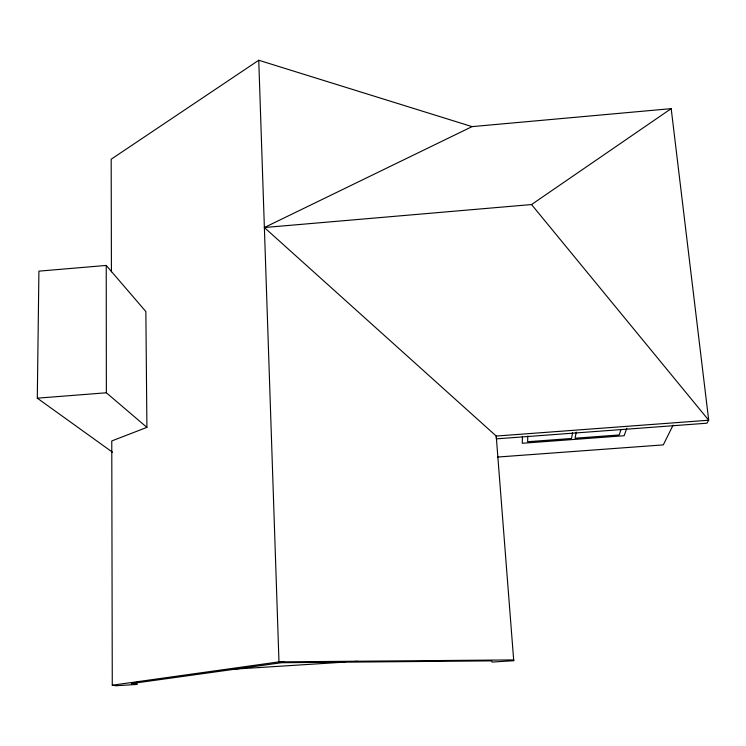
<?xml version="1.0" encoding="UTF-8"?>
<svg xmlns="http://www.w3.org/2000/svg" width="746" height="746" viewBox="0 0 746 746"><rect width="100%" height="100%" fill="white"/><g stroke="black" fill="none" stroke-linecap="round" stroke-linejoin="round"><path stroke-width="1.12" d="M112.534 452.253L37.3 398.178L38.913 271.143L106.23 265.436L145.862 311.558L146.906 427.374L111.769 440.942L112.273 685.22L116.05 685.751L136.91 684.436L136.891 682.161M522.414 436.345L522.256 443.273L624.141 435.729L626.817 428.195M527.832 436.084L527.608 441.735L571.511 438.489L572.564 432.755M576.266 432.102L575.073 438.219L619.189 434.955L620.924 429.789M673.069 425.201L663.297 444.886L497.629 457.046M264.373 227.53L531.534 204.544L671.186 108.646L708.7 420.231L706.919 423.206L496.407 438.853L496.23 436.056L264.373 227.53L472.078 126.624L671.186 108.646M472.078 126.624L258.75 60.249L111.182 159.215L111.415 271.824M112.273 685.22L278.976 661.879L513.705 659.921L513.724 660.704L492.043 662.075L491.689 660.872L281.466 662.728L131.333 683.588L136.91 684.436M37.3 398.178L106.361 392.778L146.906 427.374M279.918 662.336L284.524 662.038M232.51 669.237L344.941 662.103M354.21 661.515L357.688 661.292M531.534 204.544L708.7 420.231L496.23 436.056L513.724 660.704M258.75 60.249L278.976 661.879M106.23 265.436L106.361 392.778"/></g></svg>
